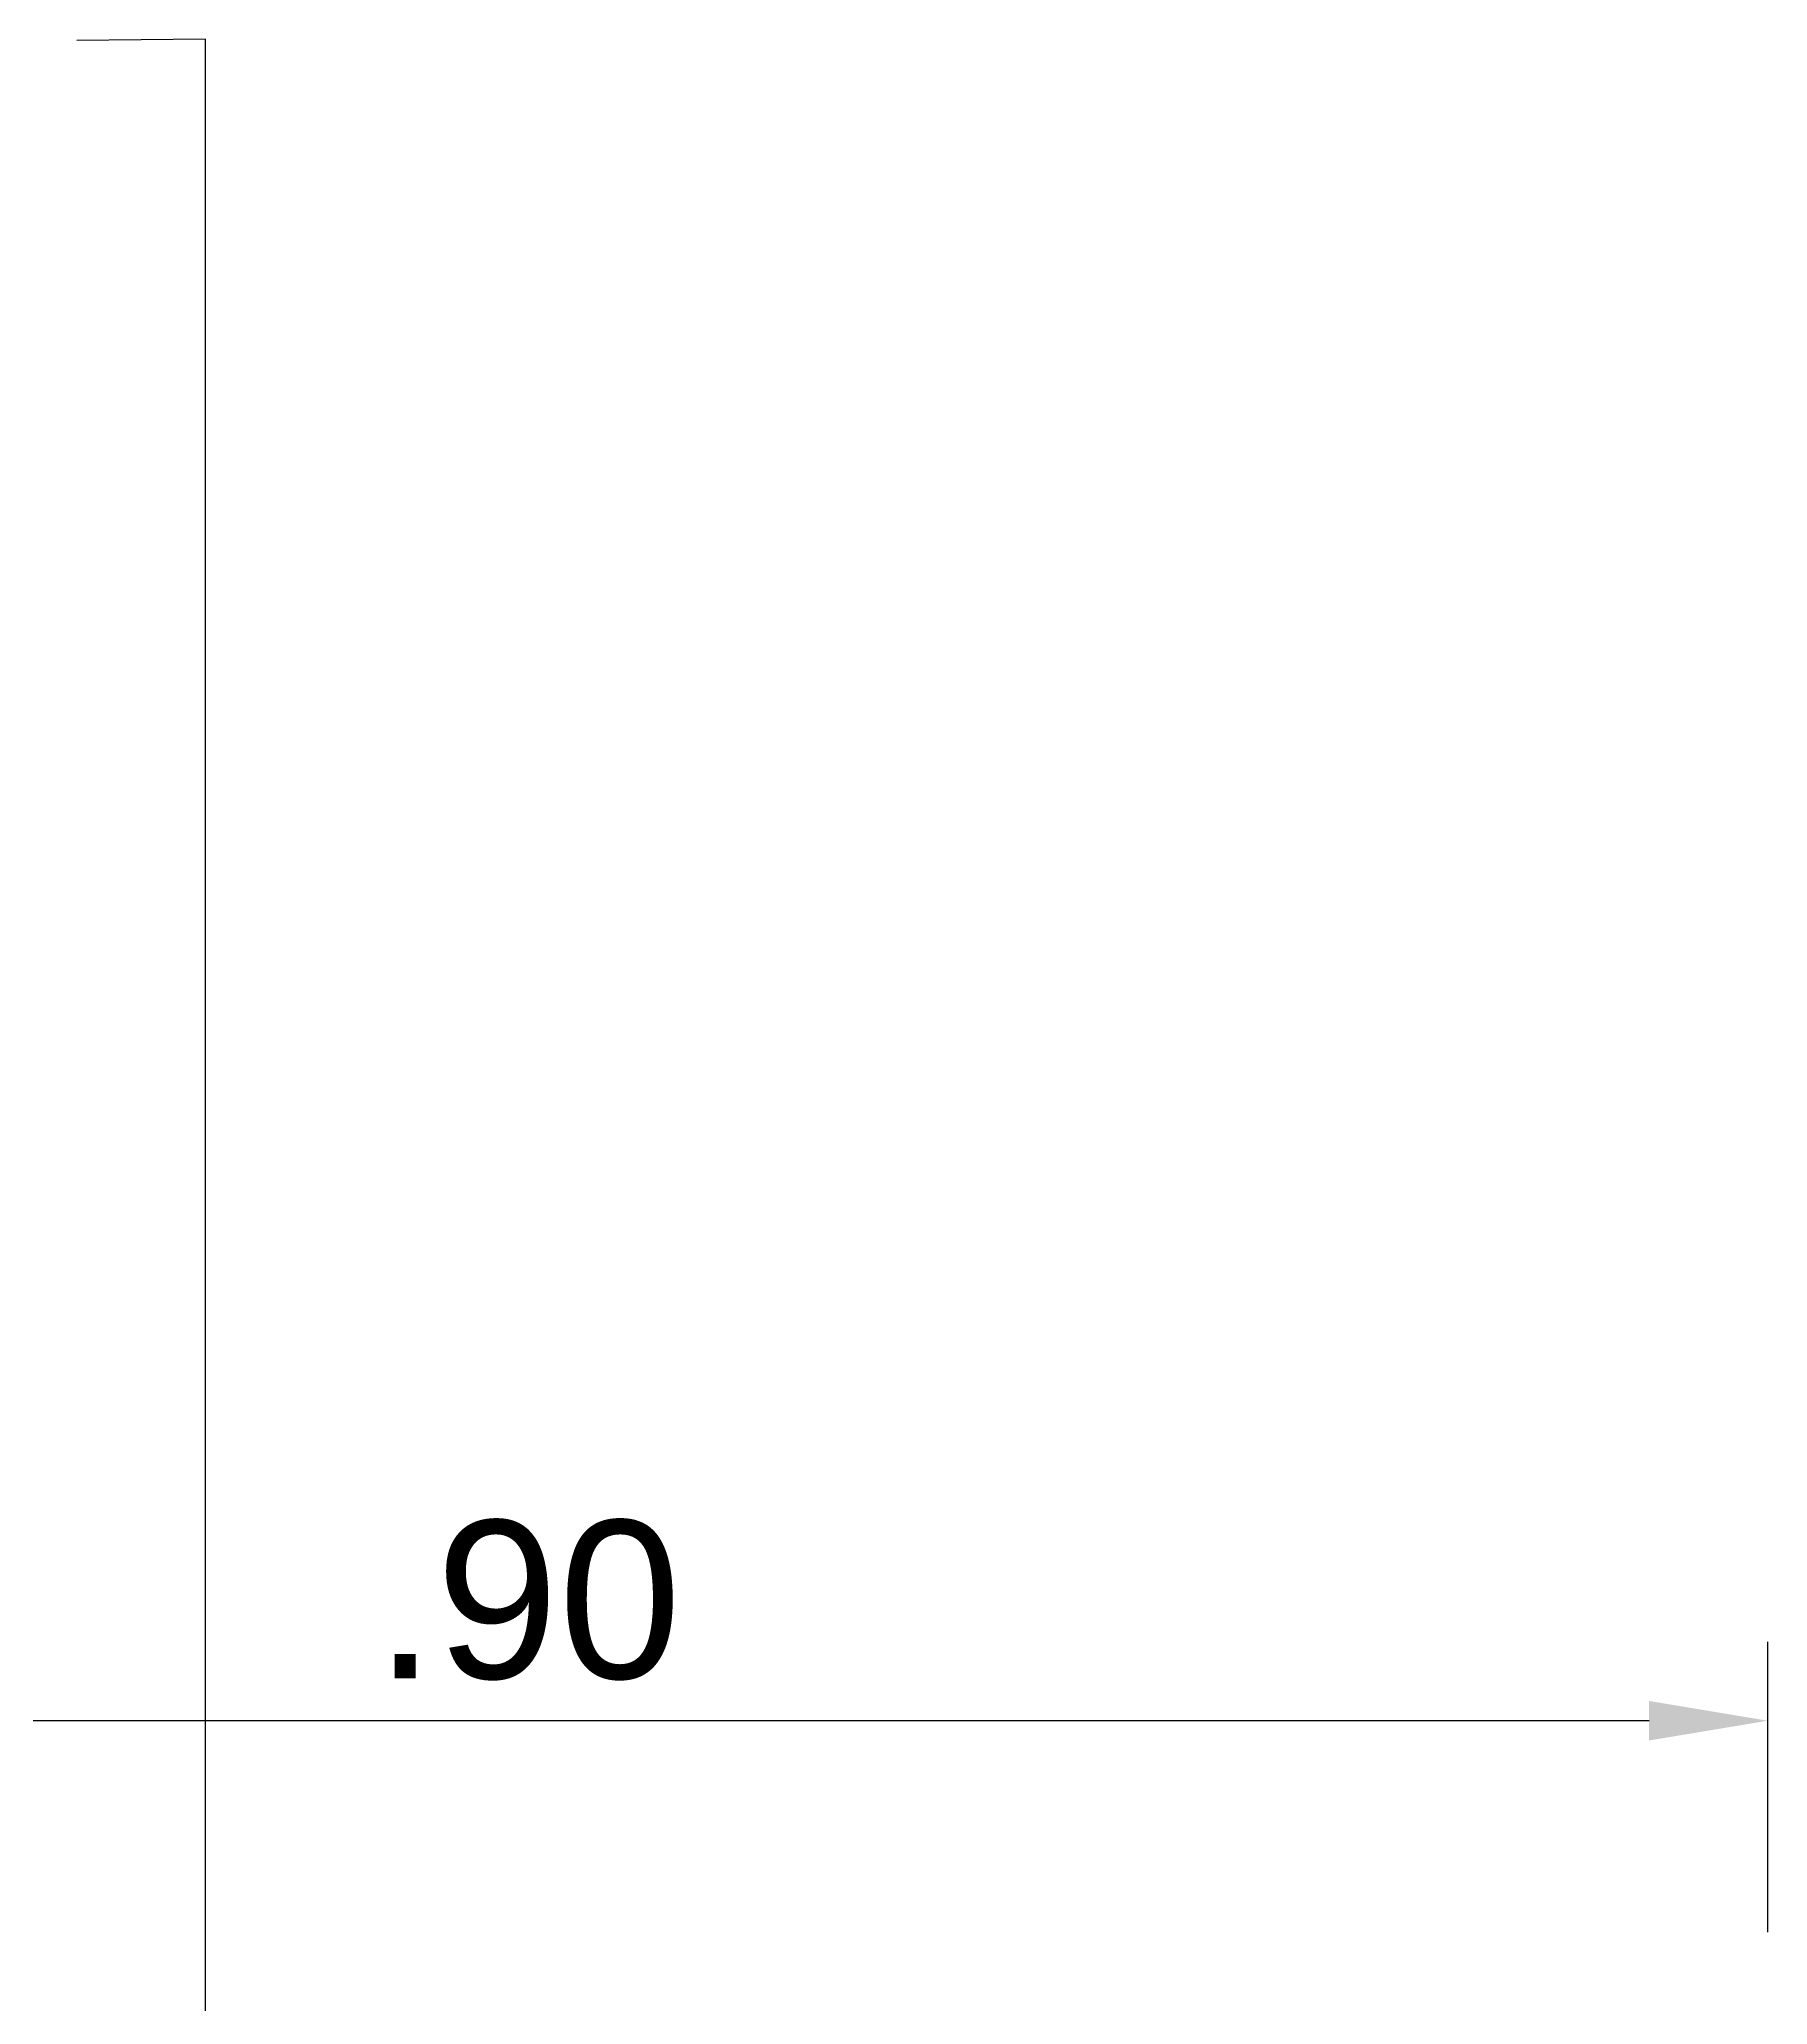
# Model space of a CAD drawing. Header units: millimetres. Extents: x 569 to 667, y -103 to 12.
# Drawn here: x 616.348 to 616.895, y -91.919 to -91.297 of the extents above; entities that cross this region are included whole.
import ezdxf

# ---------------------------------------------------------------- set-up
doc = ezdxf.new("R2010")
doc.units = ezdxf.units.MM
doc.header["$LTSCALE"] = 0.0003
doc.header["$PDMODE"] = 2
doc.header["$PDSIZE"] = -3
doc.layers.add('SIM-COTAS', color=1, linetype='Continuous')
doc.styles.add('ARIAL EE', font='arial.ttf')
doc.dimstyles.new('RE - STANDAR', dxfattribs={"dimtxt": 0.002, "dimasz": 0.0015, "dimexe": 0.001, "dimexo": 0.0015, "dimgap": 0.0005, "dimtad": 1, "dimzin": 4, "dimdsep": 46, "dimtxsty": 'ARIAL EE', "dimcen": 0, "dimclrd": 1, "dimclre": 1, "dimclrt": 2, "dimadec": 0, "dimazin": 0, "dimtfac": 1, "dimtix": 1, "dimtofl": 0, "dimtmove": 1, "dimatfit": 2, "dimfxl": 0.0015, "dimtolj": 1, "dimtzin": 4, "dimlwd": -1, "dimlwe": -1, "dimarcsym": 2})

# ---------------------------------------------------------------- blocks, each defined once
blk = doc.blocks.new('*D82')
at = {"layer": 'DEFPOINTS', "color": 0, "transparency": 16777216}
for p in [(615.99509, -91.82894), (615.99509, -91.93338), (616.89509, -91.93338)]:
    blk.add_point(p, dxfattribs=at)
at = {"layer": 'SIM-COTAS', "color": 1, "transparency": 16777216}
for p, q in [((615.99509, -91.89588), (615.99509, -91.80394)), ((616.89509, -91.89588), (616.89509, -91.80394)), ((616.85759, -91.82894), (616.03259, -91.82894))]:
    blk.add_line(p, q, dxfattribs=at)
for points in [[(616.03259, -91.82269), (616.03259, -91.83519), (615.99509, -91.82894)], [(616.85759, -91.82269), (616.85759, -91.83519), (616.89509, -91.82894)]]:
    blk.add_solid(points, dxfattribs=at)
at = {"layer": 'SIM-COTAS', "color": 2, "transparency": 16777216, "insert": (616.5029, -91.79091), "char_height": 0.05, "attachment_point": 5, "style": 'ARIAL EE'}
blk.add_mtext('\\A1;.90', dxfattribs=at)

msp = doc.modelspace()

# ---------------------------------------------------------------- dimensions: what is measured, and where the dimension line sits
at = {"layer": 'SIM-COTAS', "color": 3, "transparency": 33554687}
dim = msp.add_linear_dim(base=(615.99509, -91.82894), p1=(616.89509, -91.93338), p2=(615.99509, -91.93338), dimstyle='RE - STANDAR', dxfattribs=at)
dim.commit()
dim.dimension.update_dxf_attribs({"geometry": '*D82', "text_midpoint": (616.5029, -91.82894), "dimtype": 160})

# ---------------------------------------------------------------- leaders
at = {"layer": 'SIM-COTAS', "transparency": 33554687, "annotation_type": 0, "has_hookline": 1, "hookline_direction": 1}
msp.add_leader([(616.4009, -92.41419), (616.4009, -91.29697), (616.3602, -91.29729)], dimstyle='RE - STANDAR', override={"dimscale": 0, "dimgap": 0.0005, "dimtad": 0}, dxfattribs=at)

doc.saveas('drawing.dxf')
